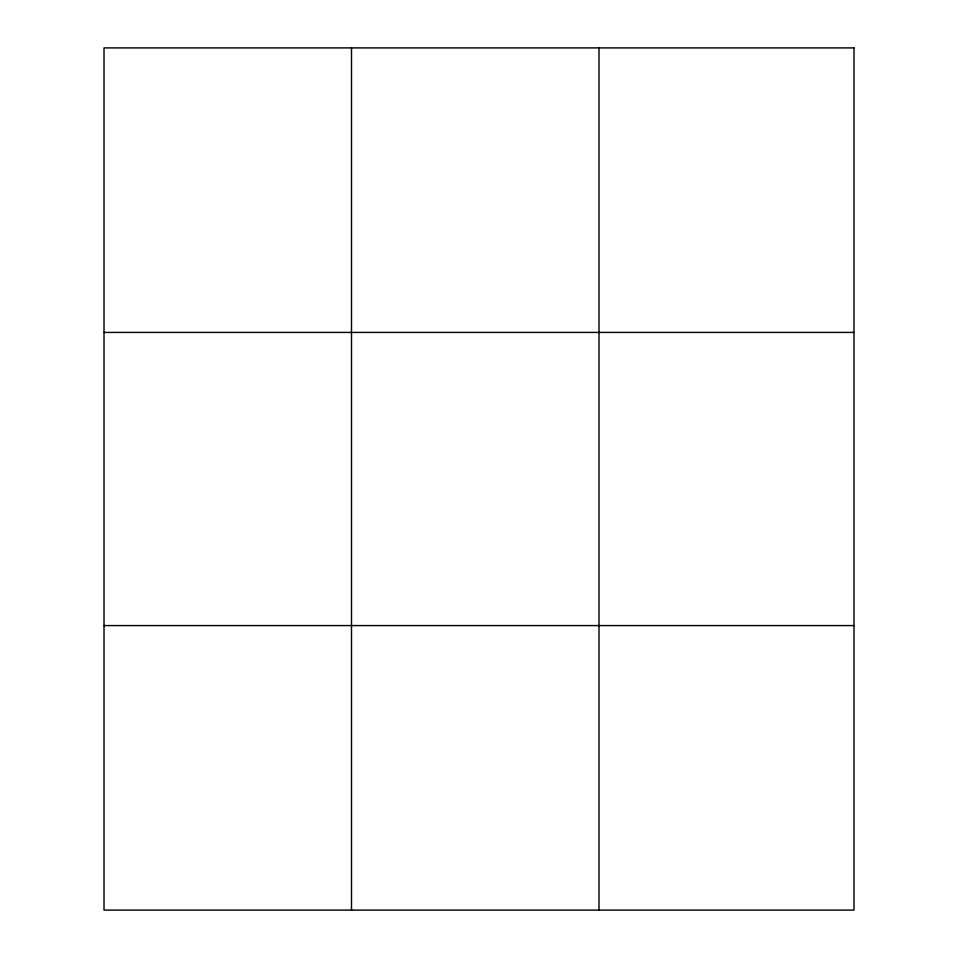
<?xml version="1.0" encoding="UTF-8"?>
<svg xmlns="http://www.w3.org/2000/svg" width="958" height="958" viewBox="0 0 958 958"><rect width="100%" height="100%" fill="white"/><g stroke="black" fill="none" stroke-linecap="round" stroke-linejoin="round"><path stroke-width="1.44" d="M351.502 47.9L351.502 910.1M598.99 47.9L598.99 910.1M104.015 332.426L853.985 332.426M104.015 625.574L853.985 625.574M853.985 47.9L853.985 910.1L104.015 910.1L104.015 47.9L853.985 47.9"/></g></svg>
